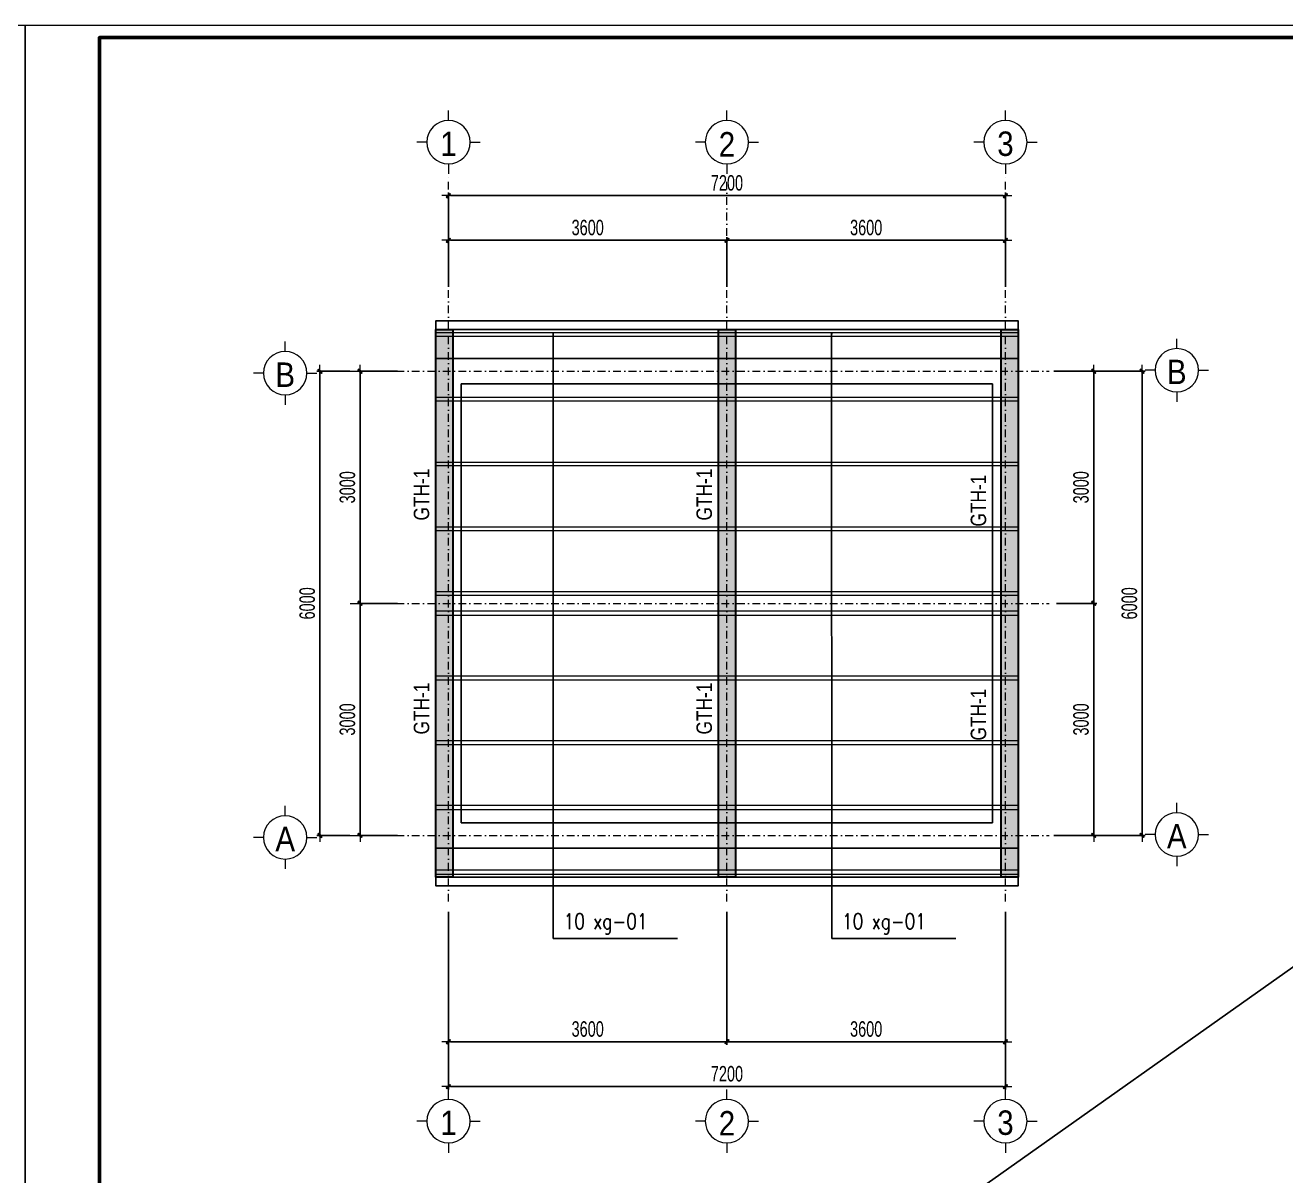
# Model space of a CAD drawing. Header units: millimetres. Extents: x -211129 to 461116, y -574633 to 115.
# Drawn here: x 171316 to 187612, y -546561 to -531691 of the extents above; entities that cross this region are included whole.
import ezdxf
from ezdxf.enums import TextEntityAlignment as Align

# ---------------------------------------------------------------- set-up
doc = ezdxf.new("R2010")
doc.units = ezdxf.units.MM
doc.header["$MEASUREMENT"] = 0
doc.header["$PDMODE"] = 32
doc.linetypes.add('DASHDOT', pattern=[1, 0.5, -0.25, 0, -0.25])
doc.layers.get('Defpoints').update_dxf_attribs({"color": 1})
doc.layers.add('KCS_Plotter', color=11, linetype='Continuous', plot=False)
for name, color, linetype, lineweight in [('Khungten_LCDI', 7, 'Continuous', 5), ('LC Dim', 8, 'Continuous', 18), ('LC Hatch', 252, 'Continuous', 9), ('LC ISO', 153, 'Continuous', 13), ('LC Net dam 1', 30, 'Continuous', 30), ('LC Net manh', 133, 'Continuous', 5), ('LC Net thay', 63, 'Continuous', 25), ('LC Net truc', 79, 'DASHDOT', 13), ('LC Text1', 3, 'Continuous', 20), ('LC Text2', 7, 'Continuous', 25)]:
    doc.layers.add(name, color=color, linetype=linetype, lineweight=lineweight)
doc.styles.add('HOATBIF', font='hoatbif.shx', dxfattribs={"width": 0.7})
doc.styles.add('Khungten', font='VHAVAN.TTF', dxfattribs={"width": 0.9, "height": 5000})
doc.styles.add('LC 1', font='VHAVANB.TTF')
doc.styles.add('LC 3', font='vnsimli.shx', dxfattribs={"width": 0.75})
doc.styles.add('T2', font='VHARIAL.TTF', dxfattribs={"width": 0.8})
doc.styles.add('Title', font='VHBLACK.TTF', dxfattribs={"width": 0.8})
doc.dimstyles.new('DIM CHUAN', dxfattribs={"dimscale": 60, "dimtxt": 2.5, "dimasz": 0.35, "dimexe": 0.5, "dimexo": 0, "dimgap": 0.8, "dimtad": 1, "dimdec": 0, "dimzin": 0, "dimdsep": 46, "dimtxsty": 'HOATBIF', "dimblk1": 'DOT', "dimblk2": 'DOT', "dimsah": 1, "dimcen": -1, "dimdle": 1, "dimclrd": 256, "dimclre": 256, "dimclrt": 4, "dimadec": 3, "dimazin": 2, "dimtfac": 0.333333, "dimtdec": 0, "dimtix": 1, "dimtmove": 2, "dimatfit": 3, "dimldrblk": 'DOT', "dimfxl": 1, "dimtvp": 0.833333, "dimtolj": 1, "dimtzin": 0, "dimarcsym": 0})
doc.dimstyles.new('mb', dxfattribs={"dimscale": 71, "dimtxt": 2.5, "dimasz": 0.35, "dimexe": 0.5, "dimexo": 0, "dimgap": 0.8, "dimtad": 1, "dimdec": 0, "dimzin": 0, "dimdsep": 46, "dimtxsty": 'HOATBIF', "dimblk1": 'DOT', "dimblk2": 'DOT', "dimsah": 1, "dimcen": -1, "dimdle": 1, "dimclrd": 256, "dimclre": 256, "dimclrt": 4, "dimadec": 3, "dimazin": 2, "dimtfac": 0.333333, "dimtdec": 0, "dimtix": 1, "dimtmove": 2, "dimatfit": 3, "dimldrblk": 'DOT', "dimfxl": 1, "dimtvp": 0.833333, "dimtolj": 1, "dimtzin": 0, "dimarcsym": 0})

# ---------------------------------------------------------------- blocks, each defined once
blk = doc.blocks.new('lcdi fix')
at = {"layer": 'Defpoints', "lineweight": 0}
blk.add_lwpolyline([(-1200, -14850), (-1200, 14850), (40800, 14850), (40800, -14850)], close=True, dxfattribs=at)
at = {"layer": 'Khungten_LCDI', "color": 5, "lineweight": 60}
blk.add_lwpolyline([(0, -14650), (0, 14650), (40600, 14650), (40600, -14650)], close=True, dxfattribs=at)
at = {"color": 7, "style": 'Khungten', "width": 0.8}
for tag, p in [('REVISION', (39499, -10746)), ('NGAYHT', (39546, -11609))]:
    blk.add_attdef(tag, text='', height=200, dxfattribs=at).set_placement(p, align=Align.CENTER)
at = {"layer": 'LC Text1', "color": 3, "style": 'LC 1', "width": 1.834006}
for tag, p, p2 in [('TENBANVE1', (36913, -8886), (40339, -8886)), ('TENBANVE2', (36913, -9562), (40339, -9562))]:
    blk.add_attdef(tag, text='', height=250, dxfattribs=at).set_placement(p, p2, align=Align.FIT)
at = {"layer": 'LC Text1', "style": 'Title', "width": 0.7}
blk.add_attdef('SOBANVE', text='', height=250, dxfattribs=at).set_placement((39562, -13896), align=Align.CENTER)
blk = doc.blocks.new('DOT')
at = {"layer": 'LC Dim'}
blk.add_line((-3, 0), (3, 0), dxfattribs=at)
at = {"layer": 'LC Dim', "color": 4}
blk.add_line((-1, -1), (1, 1), dxfattribs=at)
blk.add_lwpolyline([(0.5, 1), (-1, -0.5), (-0.5, -1), (1, 0.5)], close=True, dxfattribs=at)
blk = doc.blocks.new('*D940')
at = {"layer": 'Defpoints', "color": 0, "ltscale": 2, "transparency": 16777216}
for p in [(180388, -543151), (183988, -543151), (180388, -544829)]:
    blk.add_point(p, dxfattribs=at)
at = {"layer": 'LC Dim', "lineweight": -2, "ltscale": 2, "transparency": 16777216}
for p, q in [((180388, -543151), (180388, -544869)), ((183988, -543151), (183988, -544869)), ((183960, -544829), (180416, -544829))]:
    blk.add_line(p, q, dxfattribs=at)
at = {"layer": 'LC Dim', "lineweight": -2, "ltscale": 2, "transparency": 16777216, "xscale": 28, "yscale": 28, "zscale": 28, "rotation": 180}
blk.add_blockref('DOT', (180388, -544829), dxfattribs=at)
at = {"layer": 'LC Dim', "lineweight": -2, "ltscale": 2, "transparency": 16777216, "xscale": 28, "yscale": 28, "zscale": 28}
blk.add_blockref('DOT', (183988, -544829), dxfattribs=at)
at = {"layer": 'LC Dim', "color": 4, "ltscale": 2, "transparency": 16777216, "insert": (182188, -544665), "char_height": 200, "attachment_point": 5, "style": 'HOATBIF'}
blk.add_mtext('\\A1;3600', dxfattribs=at)
blk = doc.blocks.new('_Dot')
at = {"color": 0, "linetype": 'ByBlock', "lineweight": -2}
blk.add_line((-0.5, 0), (-1, 0), dxfattribs=at)
at = {"color": 0, "linetype": 'ByBlock', "const_width": 0.5}
blk.add_lwpolyline([(-0.25, 0, 1), (0.25, 0, 1)], format="xyb", close=True, dxfattribs=at)
blk = doc.blocks.new('*D941')
at = {"layer": 'Defpoints', "color": 0, "ltscale": 2, "transparency": 16777216}
for p in [(176788, -543151), (180388, -543151), (176788, -544829)]:
    blk.add_point(p, dxfattribs=at)
at = {"layer": 'LC Dim', "lineweight": -2, "ltscale": 2, "transparency": 16777216}
for p, q in [((176788, -543151), (176788, -544869)), ((180388, -543151), (180388, -544869)), ((180360, -544829), (176816, -544829))]:
    blk.add_line(p, q, dxfattribs=at)
at = {"layer": 'LC Dim', "lineweight": -2, "ltscale": 2, "transparency": 16777216, "xscale": 28, "yscale": 28, "zscale": 28, "rotation": 180}
blk.add_blockref('DOT', (176788, -544829), dxfattribs=at)
at = {"layer": 'LC Dim', "lineweight": -2, "ltscale": 2, "transparency": 16777216, "xscale": 28, "yscale": 28, "zscale": 28}
blk.add_blockref('DOT', (180388, -544829), dxfattribs=at)
at = {"layer": 'LC Dim', "color": 4, "ltscale": 2, "transparency": 16777216, "insert": (178588, -544665), "char_height": 200, "attachment_point": 5, "style": 'HOATBIF'}
blk.add_mtext('\\A1;3600', dxfattribs=at)
blk = doc.blocks.new('*D942')
at = {"layer": 'Defpoints', "color": 0, "ltscale": 2, "transparency": 16777216}
for p in [(176788, -543151), (183988, -543151), (176788, -545407)]:
    blk.add_point(p, dxfattribs=at)
at = {"layer": 'LC Dim', "lineweight": -2, "ltscale": 2, "transparency": 16777216}
for p, q in [((176788, -543151), (176788, -545447)), ((183988, -543151), (183988, -545447)), ((183960, -545407), (176816, -545407))]:
    blk.add_line(p, q, dxfattribs=at)
at = {"layer": 'LC Dim', "lineweight": -2, "ltscale": 2, "transparency": 16777216, "xscale": 28, "yscale": 28, "zscale": 28, "rotation": 180}
blk.add_blockref('DOT', (176788, -545407), dxfattribs=at)
at = {"layer": 'LC Dim', "lineweight": -2, "ltscale": 2, "transparency": 16777216, "xscale": 28, "yscale": 28, "zscale": 28}
blk.add_blockref('DOT', (183988, -545407), dxfattribs=at)
at = {"layer": 'LC Dim', "color": 4, "ltscale": 2, "transparency": 16777216, "insert": (180388, -545243), "char_height": 200, "attachment_point": 5, "style": 'HOATBIF'}
blk.add_mtext('\\A1;7200', dxfattribs=at)
blk = doc.blocks.new('*D943')
at = {"layer": 'Defpoints', "color": 0, "ltscale": 2, "transparency": 16777216}
for p in [(180388, -534471), (180388, -535059), (183988, -535059)]:
    blk.add_point(p, dxfattribs=at)
at = {"layer": 'LC Dim', "lineweight": -2, "ltscale": 2, "transparency": 16777216}
for p, q in [((180388, -535059), (180388, -534431)), ((183960, -534471), (180416, -534471)), ((183988, -535059), (183988, -534431))]:
    blk.add_line(p, q, dxfattribs=at)
at = {"layer": 'LC Dim', "lineweight": -2, "ltscale": 2, "transparency": 16777216, "xscale": 28, "yscale": 28, "zscale": 28, "rotation": 180}
blk.add_blockref('DOT', (180388, -534471), dxfattribs=at)
at = {"layer": 'LC Dim', "lineweight": -2, "ltscale": 2, "transparency": 16777216, "xscale": 28, "yscale": 28, "zscale": 28}
blk.add_blockref('DOT', (183988, -534471), dxfattribs=at)
at = {"layer": 'LC Dim', "color": 4, "ltscale": 2, "transparency": 16777216, "insert": (182188, -534307), "char_height": 200, "attachment_point": 5, "style": 'HOATBIF'}
blk.add_mtext('\\A1;3600', dxfattribs=at)
blk = doc.blocks.new('*D944')
at = {"layer": 'Defpoints', "color": 0, "ltscale": 2, "transparency": 16777216}
for p in [(176788, -534471), (176788, -535059), (180388, -535059)]:
    blk.add_point(p, dxfattribs=at)
at = {"layer": 'LC Dim', "lineweight": -2, "ltscale": 2, "transparency": 16777216}
for p, q in [((176788, -535059), (176788, -534431)), ((180360, -534471), (176816, -534471)), ((180388, -535059), (180388, -534431))]:
    blk.add_line(p, q, dxfattribs=at)
at = {"layer": 'LC Dim', "lineweight": -2, "ltscale": 2, "transparency": 16777216, "xscale": 28, "yscale": 28, "zscale": 28, "rotation": 180}
blk.add_blockref('DOT', (176788, -534471), dxfattribs=at)
at = {"layer": 'LC Dim', "lineweight": -2, "ltscale": 2, "transparency": 16777216, "xscale": 28, "yscale": 28, "zscale": 28}
blk.add_blockref('DOT', (180388, -534471), dxfattribs=at)
at = {"layer": 'LC Dim', "color": 4, "ltscale": 2, "transparency": 16777216, "insert": (178588, -534307), "char_height": 200, "attachment_point": 5, "style": 'HOATBIF'}
blk.add_mtext('\\A1;3600', dxfattribs=at)
blk = doc.blocks.new('*D945')
at = {"layer": 'Defpoints', "color": 0, "ltscale": 2, "transparency": 16777216}
for p in [(176788, -533894), (176788, -535059), (183988, -535059)]:
    blk.add_point(p, dxfattribs=at)
at = {"layer": 'LC Dim', "lineweight": -2, "ltscale": 2, "transparency": 16777216}
for p, q in [((176788, -535059), (176788, -533854)), ((183988, -535059), (183988, -533854)), ((183960, -533894), (176816, -533894))]:
    blk.add_line(p, q, dxfattribs=at)
at = {"layer": 'LC Dim', "lineweight": -2, "ltscale": 2, "transparency": 16777216, "xscale": 28, "yscale": 28, "zscale": 28, "rotation": 180}
blk.add_blockref('DOT', (176788, -533894), dxfattribs=at)
at = {"layer": 'LC Dim', "lineweight": -2, "ltscale": 2, "transparency": 16777216, "xscale": 28, "yscale": 28, "zscale": 28}
blk.add_blockref('DOT', (183988, -533894), dxfattribs=at)
at = {"layer": 'LC Dim', "color": 4, "ltscale": 2, "transparency": 16777216, "insert": (180388, -533730), "char_height": 200, "attachment_point": 5, "style": 'HOATBIF'}
blk.add_mtext('\\A1;7200', dxfattribs=at)
blk = doc.blocks.new('*D946')
at = {"layer": 'Defpoints', "color": 0, "ltscale": 2, "transparency": 16777216}
for p in [(184616, -536163), (184616, -542163), (185755, -542163)]:
    blk.add_point(p, dxfattribs=at)
at = {"layer": 'LC Dim', "lineweight": -2, "ltscale": 2, "transparency": 16777216}
for p, q in [((184616, -536163), (185795, -536163)), ((185755, -536191), (185755, -542135)), ((184616, -542163), (185795, -542163))]:
    blk.add_line(p, q, dxfattribs=at)
at = {"layer": 'LC Dim', "lineweight": -2, "ltscale": 2, "transparency": 16777216, "xscale": 28, "yscale": 28, "zscale": 28}
for p, rotation in [((185755, -536163), 90), ((185755, -542163), 270)]:
    blk.add_blockref('DOT', p, dxfattribs=dict(at, rotation=rotation))
at = {"layer": 'LC Dim', "color": 4, "ltscale": 2, "transparency": 16777216, "insert": (185591, -539163), "char_height": 200, "attachment_point": 5, "rotation": 90, "style": 'HOATBIF'}
blk.add_mtext('\\A1;6000', dxfattribs=at)
blk = doc.blocks.new('*D947')
at = {"layer": 'Defpoints', "color": 0, "ltscale": 2, "transparency": 16777216}
for p in [(175126, -536163), (175515, -536163), (175515, -542163)]:
    blk.add_point(p, dxfattribs=at)
at = {"layer": 'LC Dim', "lineweight": -2, "ltscale": 2, "transparency": 16777216}
for p, q in [((175515, -536163), (175086, -536163)), ((175126, -542135), (175126, -536191)), ((175515, -542163), (175086, -542163))]:
    blk.add_line(p, q, dxfattribs=at)
at = {"layer": 'LC Dim', "lineweight": -2, "ltscale": 2, "transparency": 16777216, "xscale": 28, "yscale": 28, "zscale": 28}
for p, rotation in [((175126, -536163), 90), ((175126, -542163), 270)]:
    blk.add_blockref('DOT', p, dxfattribs=dict(at, rotation=rotation))
at = {"layer": 'LC Dim', "color": 4, "ltscale": 2, "transparency": 16777216, "insert": (174962, -539163), "char_height": 200, "attachment_point": 5, "rotation": 90, "style": 'HOATBIF'}
blk.add_mtext('\\A1;6000', dxfattribs=at)
blk = doc.blocks.new('TTRUC')
at = {"layer": 'LC ISO'}
for p, q in [((0, 6.95), (0, 10.13)), ((-6.95, 0), (-10.13, 0)), ((6.95, 0), (10.13, 0)), ((0, -6.95), (0, -10.13))]:
    blk.add_line(p, q, dxfattribs=at)
at = {"layer": 'LC Net manh'}
blk.add_circle((0, 0), 6.95, dxfattribs=at)
blk = doc.blocks.new('*D948')
at = {"layer": 'Defpoints', "color": 0, "ltscale": 2, "transparency": 16777216}
for p in [(176128, -536163), (175646, -539163), (176128, -539163)]:
    blk.add_point(p, dxfattribs=at)
at = {"layer": 'LC Dim', "lineweight": -2, "ltscale": 2, "transparency": 16777216}
for p, q in [((176128, -536163), (175606, -536163)), ((175646, -536191), (175646, -539135)), ((176128, -539163), (175606, -539163))]:
    blk.add_line(p, q, dxfattribs=at)
at = {"layer": 'LC Dim', "lineweight": -2, "ltscale": 2, "transparency": 16777216, "xscale": 28, "yscale": 28, "zscale": 28}
for p, rotation in [((175646, -536163), 90), ((175646, -539163), 270)]:
    blk.add_blockref('DOT', p, dxfattribs=dict(at, rotation=rotation))
at = {"layer": 'LC Dim', "color": 4, "ltscale": 2, "transparency": 16777216, "insert": (175482, -537663), "char_height": 200, "attachment_point": 5, "rotation": 90, "style": 'HOATBIF'}
blk.add_mtext('\\A1;3000', dxfattribs=at)
blk = doc.blocks.new('*D949')
at = {"layer": 'Defpoints', "color": 0, "ltscale": 2, "transparency": 16777216}
for p in [(176128, -539163), (175646, -542163), (176129, -542163)]:
    blk.add_point(p, dxfattribs=at)
at = {"layer": 'LC Dim', "lineweight": -2, "ltscale": 2, "transparency": 16777216}
for p, q in [((176128, -539163), (175606, -539163)), ((175646, -539191), (175646, -542135)), ((176129, -542163), (175606, -542163))]:
    blk.add_line(p, q, dxfattribs=at)
at = {"layer": 'LC Dim', "lineweight": -2, "ltscale": 2, "transparency": 16777216, "xscale": 28, "yscale": 28, "zscale": 28}
for p, rotation in [((175646, -539163), 90), ((175646, -542163), 270)]:
    blk.add_blockref('DOT', p, dxfattribs=dict(at, rotation=rotation))
at = {"layer": 'LC Dim', "color": 4, "ltscale": 2, "transparency": 16777216, "insert": (175482, -540663), "char_height": 200, "attachment_point": 5, "rotation": 90, "style": 'HOATBIF'}
blk.add_mtext('\\A1;3000', dxfattribs=at)
blk = doc.blocks.new('*U721')
at = {"layer": 'LC ISO', "ltscale": 2}
blk.add_lwpolyline([(3765, 25), (-3765, 25), (-3765, -25), (3765, -25)], close=True, dxfattribs=at)
blk = doc.blocks.new('*U722')
at = {"layer": 'LC Text2', "color": 0, "linetype": 'ByBlock', "lineweight": -2, "transparency": 16777216}
for p in [(0, 0), (0, -837), (0, -1674), (0, -2511), (0, -3348)]:
    blk.add_blockref('*U721', p, dxfattribs=at)
blk = doc.blocks.new('*U723')
at = {"layer": 'LC ISO', "ltscale": 2}
blk.add_lwpolyline([(3765, 25), (-3765, 25), (-3765, -25), (3765, -25)], close=True, dxfattribs=at)
blk = doc.blocks.new('*U724')
at = {"layer": 'LC Text2', "color": 0, "linetype": 'ByBlock', "lineweight": -2, "transparency": 16777216}
for p in [(0, 0), (0, -837), (0, -1674), (0, -2511), (0, -3348)]:
    blk.add_blockref('*U723', p, dxfattribs=at)
blk = doc.blocks.new('*D962')
at = {"layer": 'Defpoints', "color": 0, "ltscale": 2, "transparency": 16777216}
for p in [(184648, -536163), (184648, -539163), (185130, -539163)]:
    blk.add_point(p, dxfattribs=at)
at = {"layer": 'LC Dim', "lineweight": -2, "ltscale": 2, "transparency": 16777216}
for p, q in [((184648, -536163), (185170, -536163)), ((185130, -536191), (185130, -539135)), ((184648, -539163), (185170, -539163))]:
    blk.add_line(p, q, dxfattribs=at)
at = {"layer": 'LC Dim', "lineweight": -2, "ltscale": 2, "transparency": 16777216, "xscale": 28, "yscale": 28, "zscale": 28}
for p, rotation in [((185130, -536163), 90), ((185130, -539163), 270)]:
    blk.add_blockref('DOT', p, dxfattribs=dict(at, rotation=rotation))
at = {"layer": 'LC Dim', "color": 4, "ltscale": 2, "transparency": 16777216, "insert": (184966, -537663), "char_height": 200, "attachment_point": 5, "rotation": 90, "style": 'HOATBIF'}
blk.add_mtext('\\A1;3000', dxfattribs=at)
blk = doc.blocks.new('*D963')
at = {"layer": 'Defpoints', "color": 0, "ltscale": 2, "transparency": 16777216}
for p in [(184648, -539163), (184647, -542163), (185130, -542163)]:
    blk.add_point(p, dxfattribs=at)
at = {"layer": 'LC Dim', "lineweight": -2, "ltscale": 2, "transparency": 16777216}
for p, q in [((184648, -539163), (185170, -539163)), ((185130, -539191), (185130, -542135)), ((184647, -542163), (185170, -542163))]:
    blk.add_line(p, q, dxfattribs=at)
at = {"layer": 'LC Dim', "lineweight": -2, "ltscale": 2, "transparency": 16777216, "xscale": 28, "yscale": 28, "zscale": 28}
for p, rotation in [((185130, -539163), 90), ((185130, -542163), 270)]:
    blk.add_blockref('DOT', p, dxfattribs=dict(at, rotation=rotation))
at = {"layer": 'LC Dim', "color": 4, "ltscale": 2, "transparency": 16777216, "insert": (184966, -540663), "char_height": 200, "attachment_point": 5, "rotation": 90, "style": 'HOATBIF'}
blk.add_mtext('\\A1;3000', dxfattribs=at)

msp = doc.modelspace()

# ---------------------------------------------------------------- hatches: boundary and pattern name
at = {"layer": 'LC Hatch', "ltscale": 250}
h = msp.add_hatch(dxfattribs=at)
h.set_pattern_fill('BTCT', color=256, scale=50)
h.set_pattern_definition([(50, (-33775.5, -80921.8), (358.63009, -31.37607), [37.5, -412.5]), (355, (-33775.5, -80921.8), (-69.37567, 376.09607), [30, -330]), (100.4514, (-33745.62, -80924.42), (289.2547, 344.71977), [31.8701, -350.57106]), (46.1842, (-33775.5, -80821.8), (533.62052, -82.7595), [56.25, -618.75]), (96.6356, (-33731.04, -80828.7), (467.33135, 487.05894), [47.80514, -525.8565]), (351.1842, (-33775.5, -80821.8), (467.331, 487.0593), [45, -495]), (21, (-33725.5, -80846.8), (298.45353, -201.30945), [37.5, -412.5]), (326, (-33725.5, -80846.8), (121.65767, 362.57502), [30, -330]), (71.4514, (-33700.64, -80863.58), (420.11131, 161.26525), [31.8701, -350.57106]), (37.5, (-33775.51, -80921.8), (6.079928, 166.446927), [0, -326, 0, -335, 0, -331.25]), (7.5, (-33775.5, -80921.8), (131.53477, 197.205856), [0, -191, 0, -318.5, 0, -126.25]), (327.5, (-33887.01, -80921.8), (266.911218, -11.277436), [0, -125, 0, -390, 0, -517.5]), (317.5, (-33937, -80921.8), (291.59308, 50.05249), [0, -162.5, 0, -259, 0, -367.5]), (45, (-33775.5, -80921.8), (-132.58252, 132.58252), []), (45, (-33687.12, -80921.8), (-132.58252, 132.58252), [])])
h.paths.add_polyline_path([(183933, -542702.9), (184153, -542702.9), (184153, -535622.9), (183933, -535622.9)])
h.paths.add_polyline_path([(176623, -542702.9), (176843, -542702.9), (176843, -535622.9), (176623, -535622.9)])
h.paths.add_polyline_path([(180278, -542702.9), (180498, -542702.9), (180498, -535622.9), (180278, -535622.9)])

# ---------------------------------------------------------------- linework, layer by layer
at = {"layer": 'KCS_Plotter', "ltscale": 250}
msp.add_line((171316.3, -555451.2), (204916.3, -531691.2), dxfattribs=at)
at = {"layer": 'LC Net dam 1', "ltscale": 500}
for points in [[(176623, -535622.9), (176843, -535622.9), (176843, -542702.9), (176623, -542702.9)], [(180278, -535622.9), (180498, -535622.9), (180498, -542702.9), (180278, -542702.9)], [(183933, -535622.9), (184153, -535622.9), (184153, -542702.9), (183933, -542702.9)]]:
    msp.add_lwpolyline(points, close=True, dxfattribs=at)
at = {"layer": 'LC Net thay', "ltscale": 500}
for p, q in [((184043, -535622.9), (176733, -535622.9)), ((184153, -535997.9), (184153, -535622.9)), ((176623, -542327.9), (176623, -535997.9)), ((176623, -535997.9), (184153, -535997.9)), ((184153, -542327.9), (184153, -535997.9)), ((176953, -541997.9), (176953, -536327.9)), ((176953, -536327.9), (183823, -536327.9)), ((180278, -541997.9), (180278, -536327.9)), ((180498, -541997.9), (180498, -536327.9)), ((183823, -541997.9), (183823, -536327.9)), ((176953, -541997.9), (183823, -541997.9)), ((176623, -542327.9), (184153, -542327.9)), ((184043, -542702.9), (176733, -542702.9))]:
    msp.add_line(p, q, dxfattribs=at)
for points in [[(184153, -535997.9), (184153, -535512.9), (176623, -535512.9), (176623, -535997.9)], [(184153, -542327.9), (184153, -542812.9), (176623, -542812.9), (176623, -542327.9)]]:
    msp.add_lwpolyline(points, dxfattribs=at)
at = {"layer": 'LC Net truc', "ltscale": 200}
for p, q in [((176788, -543018), (176788, -533627)), ((180388, -543018), (180388, -533627)), ((183988, -543018), (183988, -533627)), ((175515.1, -536162.9), (184554.6, -536162.9)), ((175515.1, -539162.9), (184554.6, -539162.9)), ((175515.1, -542162.9), (184554.6, -542162.9))]:
    msp.add_line(p, q, dxfattribs=at)

# ---------------------------------------------------------------- block references
at = {"layer": 'LC ISO', "xscale": -40.31376784078886, "yscale": 40.31376784078886, "zscale": 40.31376784078886, "rotation": 180.0000000000055}
for p in [(176788, -533203.4), (180388, -533203.4), (183988, -533203.4), (174677.5, -536187.1), (186203.3, -536150.8), (174677.5, -542187.1), (186203.3, -542150.8), (176788, -545855.3), (180388, -545855.3), (183988, -545855.3)]:
    msp.add_blockref('TTRUC', p, dxfattribs=at)
at = {"layer": 'LC Net thay'}
msp.add_blockref('lcdi fix', (130516.3, -546541.2), dxfattribs=at)
at = {"layer": 'LC Net thay', "xscale": 0.8, "yscale": 0.8, "zscale": 0.8}
msp.add_blockref('lcdi fix', (172276.3, -543571.2), dxfattribs=at)
at = {"layer": 'LC Text2', "xscale": -1, "rotation": 180.0000000000622}
msp.add_blockref('*U724', (180388, -539035.9), dxfattribs=at)
at = {"layer": 'LC Text2'}
msp.add_blockref('*U722', (180388, -539289.9), dxfattribs=at)

# ---------------------------------------------------------------- texts
at = {"layer": 'LC Text1', "ltscale": 0.2, "style": 'LC 1', "width": 0.9}
for s, p in [('1', (176788, -533476.8)), ('2', (180388, -533482.8)), ('3', (183988, -533475.1)), ('B', (174677.5, -536460.4)), ('B', (186203.3, -536424.1)), ('A', (174677.5, -542460.4)), ('A', (186203.3, -542424.1)), ('1', (176788, -546128.6)), ('2', (180388, -546134.7)), ('3', (183988, -546126.9))]:
    msp.add_text(s, height=315.7, dxfattribs=at).set_placement(p, align=Align.BOTTOM_CENTER)
at = {"layer": 'LC Text1', "style": 'T2', "width": 0.8}
for p in [(176539, -537757.2), (180194, -537757.2), (183739, -537835.5), (176539, -540522.2), (180194, -540522.2), (183739, -540600.5)]:
    msp.add_text('gth-1', height=200, rotation=90, dxfattribs=at).set_placement(p, align=Align.CENTER)
at = {"layer": 'LC Text1', "color": 3, "style": 'LC 3', "width": 0.8}
for p in [(178277, -543371.5), (181877, -543371.5)]:
    msp.add_text('10 xg-01', height=200, dxfattribs=at).set_placement(p)

# ---------------------------------------------------------------- dimensions: what is measured, and where the dimension line sits
at = {"layer": 'LC Dim', "ltscale": 2}
for base, p1, p2, picture, middle in [((176788, -533893.8), (183988, -535059.4), (176788, -535059.4), '*D945', (180388, -533729.8)), ((176788, -545406.8), (183988, -543151.3), (176788, -543151.3), '*D942', (180388, -545242.8))]:
    dim = msp.add_linear_dim(base=base, p1=p1, p2=p2, dimstyle='DIM CHUAN', override={"dimscale": 80}, dxfattribs=at)
    dim.commit()
    dim.dimension.update_dxf_attribs({"geometry": picture, "text_midpoint": middle})
for base, p1, p2, angle, picture, middle in [((176788, -534471.3), (180388, -535059.4), (176788, -535059.4), 180, '*D944', (178588, -534307.3)), ((180388, -534471.3), (183988, -535059.4), (180388, -535059.4), 180, '*D943', (182188, -534307.3)), ((175125.9, -536162.9), (175515.1, -542162.9), (175515.1, -536162.9), 90, '*D947', (174961.9, -539162.9)), ((175646, -539162.9), (176128.5, -536162.9), (176128.5, -539162.9), 90, '*D948', (175482, -537662.9)), ((185754.8, -542162.9), (184615.8, -536162.9), (184615.8, -542162.9), 90, '*D946', (185590.8, -539162.9)), ((185130.1, -539162.9), (184647.6, -536162.9), (184647.6, -539162.9), 90, '*D962', (184966.1, -537662.9)), ((175646, -542162.9), (176128.5, -539162.9), (176129, -542162.9), 90, '*D949', (175482, -540662.9)), ((185130.1, -542162.9), (184647.6, -539162.9), (184647.1, -542162.9), 90, '*D963', (184966.1, -540662.9)), ((176788, -544829.3), (180388, -543151.3), (176788, -543151.3), 180, '*D941', (178588, -544665.3)), ((180388, -544829.3), (183988, -543151.3), (180388, -543151.3), 180, '*D940', (182188, -544665.3))]:
    dim = msp.add_linear_dim(base=base, p1=p1, p2=p2, angle=angle, dimstyle='DIM CHUAN', override={"dimscale": 80}, dxfattribs=at)
    dim.commit()
    dim.dimension.update_dxf_attribs({"geometry": picture, "text_midpoint": middle})

# ---------------------------------------------------------------- leaders
for points in [[(178141.5, -535680.5), (178143.3, -543492.2), (179746.9, -543492.2)], [(181741.5, -535680.5), (181743.3, -543492.2), (183346.9, -543492.2)], [(178143.1, -542632), (178143.3, -543492.2), (179643.4, -543492.2)], [(181743.1, -542632), (181743.3, -543492.2), (183243.4, -543492.2)]]:
    msp.add_leader(points, dimstyle='mb', dxfattribs=at)

doc.saveas('drawing.dxf')
